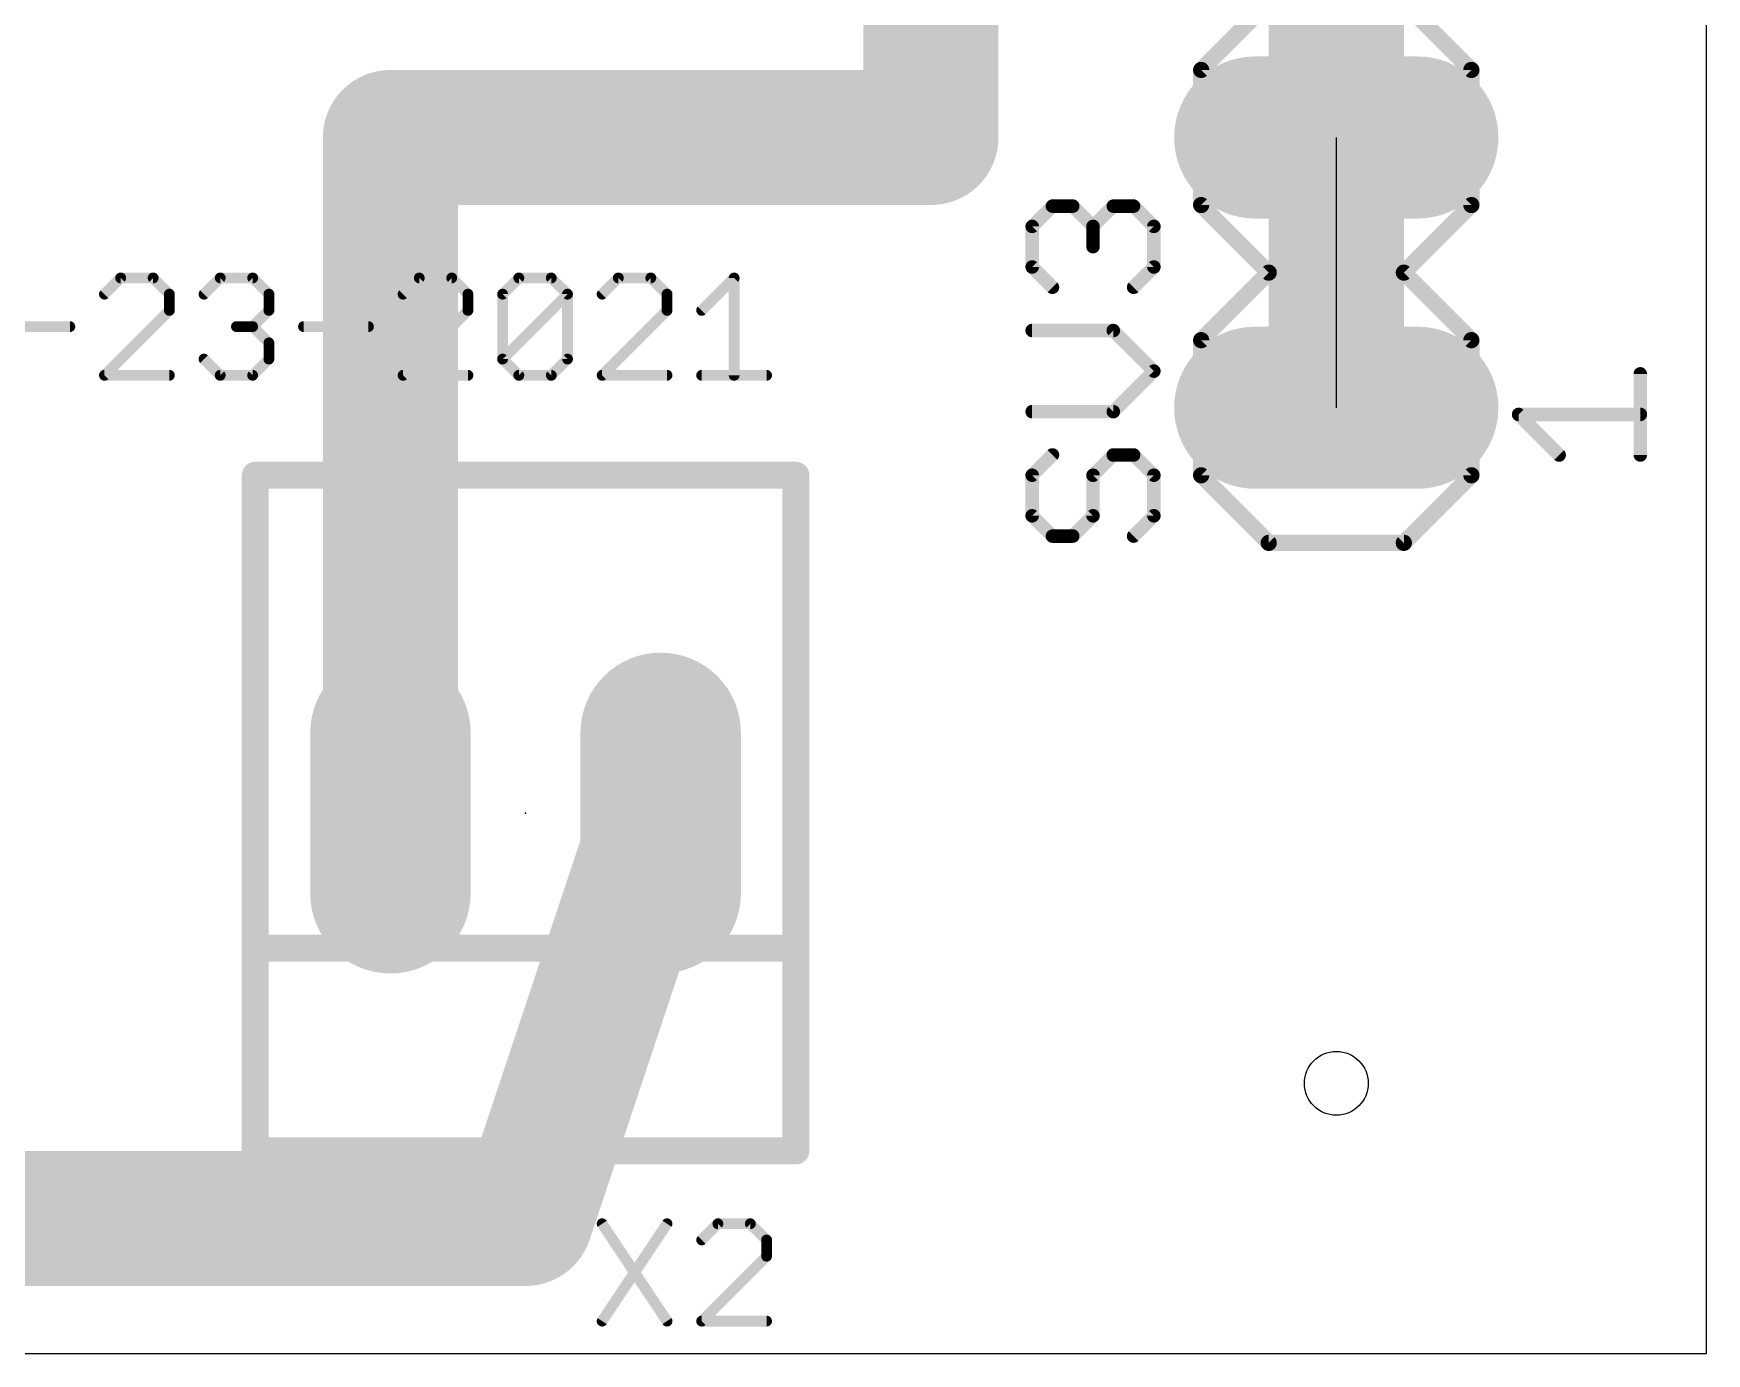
# Model space of a CAD drawing. Extents: x 14 to 39, y 7.1 to 47.
# Drawn here: x 23.31 to 39.04, y 7.62 to 20.03 of the extents above; entities that cross this region are included whole.
import ezdxf

# ---------------------------------------------------------------- set-up
doc = ezdxf.new("R2010")
doc.units = 0
for name, color, linetype in [('16', 175, 'CONTINUOUS'), ('17', 82, 'CONTINUOUS'), ('19', 53, 'CONTINUOUS'), ('20', 7, 'CONTINUOUS'), ('21', 253, 'CONTINUOUS'), ('23', 7, 'CONTINUOUS'), ('25', 253, 'CONTINUOUS'), ('27', 253, 'CONTINUOUS'), ('51', 253, 'CONTINUOUS')]:
    doc.layers.add(name, color=color, linetype=linetype)

# ---------------------------------------------------------------- blocks, each defined once
blk = doc.blocks.new('RECT')
blk.add_solid([(-0.5, -0.5), (0.5, -0.5), (-0.5, 0.5), (0.5, 0.5)])
blk = doc.blocks.new('LONGP100')
at = {"const_width": 1}
blk.add_lwpolyline([(-0.5, 0), (0.5, 0)], dxfattribs=at)
at = {"const_width": 0.5}
for points in [[(-0.5, 0.25, 1), (-0.5, -0.25)], [(0.5, -0.25, 1), (0.5, 0.25)]]:
    blk.add_lwpolyline(points, format="xyb", dxfattribs=at)

msp = doc.modelspace()

# ---------------------------------------------------------------- linework, layer by layer
at = {"layer": '16', "const_width": 1.27}
for points in [[(35.56, 16.51), (35.56, 34.29)], [(31.75, 19.05), (31.75, 21.59)], [(26.67, 12.7), (26.67, 19.05)], [(26.67, 19.05), (31.75, 19.05)], [(29.21, 12.7), (27.94, 8.89)], [(27.94, 8.89), (19.05, 8.89)]]:
    msp.add_lwpolyline(points, dxfattribs=at)
at = {"layer": '16', "const_width": 0.635}
for points in [[(26.9875, 19.05, 1), (26.3525, 19.05)], [(26.67, 19.3675, 1), (26.67, 18.7325)], [(31.75, 18.7325, 1), (31.75, 19.3675)], [(31.4325, 19.05, 1), (32.0675, 19.05)], [(35.2425, 16.51, 1), (35.8775, 16.51)], [(29.5112, 12.5996, 1), (28.9088, 12.8004)], [(26.3525, 12.7, 1), (26.9875, 12.7)], [(27.94, 8.5725, 1), (27.94, 9.2075)], [(27.6388, 8.9904, 1), (28.2412, 8.7896)]]:
    msp.add_lwpolyline(points, format="xyb", dxfattribs=at)
at = {"layer": '19'}
msp.add_line((35.56, 19.05), (35.56, 16.51), dxfattribs=at)
at = {"layer": '20'}
for p, q in [((39.04, 7.62), (39.04, 46.98)), ((13.97, 7.62), (39.04, 7.62))]:
    msp.add_line(p, q, dxfattribs=at)
msp.add_circle((35.56, 10.16), 0.3, dxfattribs=at)
at = {"layer": '21'}
for points, const_width in [([(34.29, 19.685), (34.925, 20.32)], 0.1524), ([(36.195, 20.32), (36.83, 19.685)], 0.1524), ([(34.29, 18.415), (34.29, 19.685)], 0.1524), ([(36.83, 19.685), (36.83, 18.415)], 0.1524), ([(34.925, 17.78), (34.29, 18.415)], 0.1524), ([(36.83, 18.415), (36.195, 17.78)], 0.1524), ([(34.29, 17.145), (34.925, 17.78)], 0.1524), ([(36.195, 17.78), (36.83, 17.145)], 0.1524), ([(34.29, 15.875), (34.29, 17.145)], 0.1524), ([(36.83, 17.145), (36.83, 15.875)], 0.1524), ([(38.4175, 16.0655), (38.4175, 16.8282)], 0.127), ([(37.6549, 16.0655), (37.2735, 16.4468)], 0.127), ([(37.2735, 16.4468), (38.4175, 16.4468)], 0.127), ([(25.4, 11.43), (25.4, 15.875)], 0.254), ([(25.4, 15.875), (30.48, 15.875)], 0.254), ([(30.48, 15.875), (30.48, 11.43)], 0.254), ([(34.29, 15.875), (34.925, 15.24)], 0.1524), ([(36.195, 15.24), (36.83, 15.875)], 0.1524), ([(34.925, 15.24), (36.195, 15.24)], 0.1524), ([(25.4, 9.525), (25.4, 11.43)], 0.254), ([(30.48, 11.43), (25.4, 11.43)], 0.254), ([(30.48, 11.43), (30.48, 9.525)], 0.254), ([(30.48, 9.525), (25.4, 9.525)], 0.254)]:
    msp.add_lwpolyline(points, dxfattribs=dict(at, const_width=const_width))
for points, const_width in [([(34.3281, 19.685, 1), (34.2519, 19.685)], 0.0762), ([(34.2631, 19.7119, 1), (34.3169, 19.6581)], 0.0762), ([(36.8681, 19.685, 1), (36.7919, 19.685)], 0.0762), ([(36.8031, 19.6581, 1), (36.8569, 19.7119)], 0.0762), ([(34.2519, 18.415, 1), (34.3281, 18.415)], 0.0762), ([(34.3169, 18.4419, 1), (34.2631, 18.3881)], 0.0762), ([(36.7919, 18.415, 1), (36.8681, 18.415)], 0.0762), ([(36.8569, 18.3881, 1), (36.8031, 18.4419)], 0.0762), ([(34.9519, 17.7531, 1), (34.8981, 17.8069)], 0.0762), ([(34.8981, 17.7531, 1), (34.9519, 17.8069)], 0.0762), ([(36.2219, 17.8069, 1), (36.1681, 17.7531)], 0.0762), ([(36.1681, 17.8069, 1), (36.2219, 17.7531)], 0.0762), ([(34.3281, 17.145, 1), (34.2519, 17.145)], 0.0762), ([(34.2631, 17.1719, 1), (34.3169, 17.1181)], 0.0762), ([(36.8681, 17.145, 1), (36.7919, 17.145)], 0.0762), ([(36.8031, 17.1181, 1), (36.8569, 17.1719)], 0.0762), ([(38.4493, 16.8282, 1), (38.3858, 16.8282)], 0.0635), ([(37.2735, 16.4786, 1), (37.2735, 16.4151)], 0.0635), ([(37.296, 16.4693, 1), (37.2511, 16.4244)], 0.0635), ([(38.4175, 16.4151, 1), (38.4175, 16.4786)], 0.0635), ([(37.6324, 16.043, 1), (37.6773, 16.088)], 0.0635), ([(38.3858, 16.0655, 1), (38.4493, 16.0655)], 0.0635), ([(25.4635, 15.875, 1), (25.3365, 15.875)], 0.127), ([(25.4, 15.9385, 1), (25.4, 15.8115)], 0.127), ([(30.5435, 15.875, 1), (30.4165, 15.875)], 0.127), ([(30.48, 15.8115, 1), (30.48, 15.9385)], 0.127), ([(34.2519, 15.875, 1), (34.3281, 15.875)], 0.0762), ([(34.3169, 15.9019, 1), (34.2631, 15.8481)], 0.0762), ([(36.7919, 15.875, 1), (36.8681, 15.875)], 0.0762), ([(36.8569, 15.8481, 1), (36.8031, 15.9019)], 0.0762), ([(34.925, 15.2781, 1), (34.925, 15.2019)], 0.0762), ([(34.8981, 15.2131, 1), (34.9519, 15.2669)], 0.0762), ([(36.1681, 15.2669, 1), (36.2219, 15.2131)], 0.0762), ([(36.195, 15.2019, 1), (36.195, 15.2781)], 0.0762), ([(25.4635, 11.43, 1), (25.3365, 11.43)], 0.127), ([(25.4, 11.4935, 1), (25.4, 11.3665)], 0.127), ([(25.3365, 11.43, 1), (25.4635, 11.43)], 0.127), ([(30.5435, 11.43, 1), (30.4165, 11.43)], 0.127), ([(30.4165, 11.43, 1), (30.5435, 11.43)], 0.127), ([(30.48, 11.3665, 1), (30.48, 11.4935)], 0.127), ([(25.4, 9.5885, 1), (25.4, 9.4615)], 0.127), ([(30.48, 9.4615, 1), (30.48, 9.5885)], 0.127), ([(25.3365, 9.525, 1), (25.4635, 9.525)], 0.127), ([(30.4165, 9.525, 1), (30.5435, 9.525)], 0.127)]:
    msp.add_lwpolyline(points, format="xyb", dxfattribs=dict(at, const_width=const_width))
at = {"layer": '23'}
msp.add_point((27.94, 12.7), dxfattribs=at)
at = {"layer": '25'}
for points, const_width in [([(32.7015, 18.2143), (32.8922, 18.4049)], 0.127), ([(32.8922, 18.4049), (33.0829, 18.4049)], 0.127), ([(33.0829, 18.4049), (33.2735, 18.2143)], 0.127), ([(33.2735, 18.2143), (33.4642, 18.4049)], 0.127), ([(33.4642, 18.4049), (33.6548, 18.4049)], 0.127), ([(33.6548, 18.4049), (33.8455, 18.2143)], 0.127), ([(32.7015, 17.833), (32.7015, 18.2143)], 0.127), ([(33.2735, 18.2143), (33.2735, 18.0236)], 0.127), ([(33.8455, 18.2143), (33.8455, 17.833)], 0.127), ([(32.8922, 17.6423), (32.7015, 17.833)], 0.127), ([(33.8455, 17.833), (33.6548, 17.6423)], 0.127), ([(33.4642, 17.2355), (32.7015, 17.2355)], 0.127), ([(33.8455, 16.8542), (33.4642, 17.2355)], 0.127), ([(33.4642, 16.4729), (33.8455, 16.8542)], 0.127), ([(32.7015, 16.4729), (33.4642, 16.4729)], 0.127), ([(32.8922, 16.0662), (32.7015, 15.8755)], 0.127), ([(33.2735, 15.8755), (33.4642, 16.0662)], 0.127), ([(33.4642, 16.0662), (33.6548, 16.0662)], 0.127), ([(33.6548, 16.0662), (33.8455, 15.8755)], 0.127), ([(32.7015, 15.8755), (32.7015, 15.4942)], 0.127), ([(33.2735, 15.4942), (33.2735, 15.8755)], 0.127), ([(33.8455, 15.8755), (33.8455, 15.4942)], 0.127), ([(32.7015, 15.4942), (32.8922, 15.3035)], 0.127), ([(33.0829, 15.3035), (33.2735, 15.4942)], 0.127), ([(33.8455, 15.4942), (33.6548, 15.3035)], 0.127), ([(32.8922, 15.3035), (33.0829, 15.3035)], 0.127), ([(28.6598, 8.84), (29.2699, 7.9248)], 0.1016), ([(29.2699, 8.84), (28.6598, 7.9248)], 0.1016), ([(29.7478, 8.84), (29.5953, 8.6875)], 0.1016), ([(30.0529, 8.84), (29.7478, 8.84)], 0.1016), ([(30.2054, 8.6875), (30.0529, 8.84)], 0.1016), ([(30.2054, 8.5349), (30.2054, 8.6875)], 0.1016), ([(29.5953, 7.9248), (30.2054, 8.5349)], 0.1016), ([(30.2054, 7.9248), (29.5953, 7.9248)], 0.1016)]:
    msp.add_lwpolyline(points, dxfattribs=dict(at, const_width=const_width))
for points, const_width in [([(32.8922, 18.4367, 1), (32.8922, 18.3732)], 0.0635), ([(32.9146, 18.3825, 1), (32.8697, 18.4274)], 0.0635), ([(33.1053, 18.4274, 1), (33.0604, 18.3825)], 0.0635), ([(33.0829, 18.3732, 1), (33.0829, 18.4367)], 0.0635), ([(33.4642, 18.4367, 1), (33.4642, 18.3732)], 0.0635), ([(33.4866, 18.3825, 1), (33.4417, 18.4274)], 0.0635), ([(33.6773, 18.4274, 1), (33.6324, 18.3825)], 0.0635), ([(33.6548, 18.3732, 1), (33.6548, 18.4367)], 0.0635), ([(32.7333, 18.2143, 1), (32.6698, 18.2143)], 0.0635), ([(32.6791, 18.2367, 1), (32.724, 18.1918)], 0.0635), ([(33.3053, 18.2143, 1), (33.2418, 18.2143)], 0.0635), ([(33.2511, 18.2367, 1), (33.296, 18.1918)], 0.0635), ([(33.2511, 18.1918, 1), (33.296, 18.2367)], 0.0635), ([(33.8773, 18.2143, 1), (33.8137, 18.2143)], 0.0635), ([(33.823, 18.1918, 1), (33.868, 18.2367)], 0.0635), ([(33.2418, 18.0236, 1), (33.3053, 18.0236)], 0.0635), ([(32.6698, 17.833, 1), (32.7333, 17.833)], 0.0635), ([(32.724, 17.8554, 1), (32.6791, 17.8105)], 0.0635), ([(33.8137, 17.833, 1), (33.8773, 17.833)], 0.0635), ([(33.868, 17.8105, 1), (33.823, 17.8554)], 0.0635), ([(32.8697, 17.6198, 1), (32.9146, 17.6647)], 0.0635), ([(33.6324, 17.6647, 1), (33.6773, 17.6198)], 0.0635), ([(32.7015, 17.2673, 1), (32.7015, 17.2038)], 0.0635), ([(33.4866, 17.258, 1), (33.4417, 17.2131)], 0.0635), ([(33.4642, 17.2038, 1), (33.4642, 17.2673)], 0.0635), ([(33.868, 16.8318, 1), (33.823, 16.8767)], 0.0635), ([(33.823, 16.8318, 1), (33.868, 16.8767)], 0.0635), ([(32.7015, 16.5046, 1), (32.7015, 16.4411)], 0.0635), ([(33.4417, 16.4953, 1), (33.4866, 16.4504)], 0.0635), ([(33.4642, 16.4411, 1), (33.4642, 16.5046)], 0.0635), ([(32.9146, 16.0437, 1), (32.8697, 16.0886)], 0.0635), ([(33.4642, 16.0979, 1), (33.4642, 16.0344)], 0.0635), ([(33.4866, 16.0437, 1), (33.4417, 16.0886)], 0.0635), ([(33.6773, 16.0886, 1), (33.6324, 16.0437)], 0.0635), ([(33.6548, 16.0344, 1), (33.6548, 16.0979)], 0.0635), ([(32.7333, 15.8755, 1), (32.6698, 15.8755)], 0.0635), ([(32.6791, 15.8979, 1), (32.724, 15.853)], 0.0635), ([(33.3053, 15.8755, 1), (33.2418, 15.8755)], 0.0635), ([(33.2511, 15.8979, 1), (33.296, 15.853)], 0.0635), ([(33.8773, 15.8755, 1), (33.8137, 15.8755)], 0.0635), ([(33.823, 15.853, 1), (33.868, 15.8979)], 0.0635), ([(32.6698, 15.4942, 1), (32.7333, 15.4942)], 0.0635), ([(32.724, 15.5166, 1), (32.6791, 15.4717)], 0.0635), ([(33.2418, 15.4942, 1), (33.3053, 15.4942)], 0.0635), ([(33.296, 15.4717, 1), (33.2511, 15.5166)], 0.0635), ([(33.8137, 15.4942, 1), (33.8773, 15.4942)], 0.0635), ([(33.868, 15.4717, 1), (33.823, 15.5166)], 0.0635), ([(32.8922, 15.3353, 1), (32.8922, 15.2718)], 0.0635), ([(32.8697, 15.281, 1), (32.9146, 15.326)], 0.0635), ([(33.0604, 15.326, 1), (33.1053, 15.281)], 0.0635), ([(33.0829, 15.2718, 1), (33.0829, 15.3353)], 0.0635), ([(33.6324, 15.326, 1), (33.6773, 15.281)], 0.0635), ([(28.6809, 8.8541, 1), (28.6386, 8.8259)], 0.0508), ([(29.291, 8.8259, 1), (29.2487, 8.8541)], 0.0508), ([(29.7478, 8.8654, 1), (29.7478, 8.8146)], 0.0508), ([(29.7658, 8.822, 1), (29.7298, 8.8579)], 0.0508), ([(30.0708, 8.8579, 1), (30.0349, 8.822)], 0.0508), ([(30.0529, 8.8146, 1), (30.0529, 8.8654)], 0.0508), ([(29.5773, 8.7054, 1), (29.6132, 8.6695)], 0.0508), ([(30.2308, 8.6875, 1), (30.18, 8.6875)], 0.0508), ([(30.1874, 8.6695, 1), (30.2234, 8.7054)], 0.0508), ([(30.18, 8.5349, 1), (30.2308, 8.5349)], 0.0508), ([(30.2234, 8.517, 1), (30.1874, 8.5529)], 0.0508), ([(28.6386, 7.9389, 1), (28.6809, 7.9107)], 0.0508), ([(29.2487, 7.9107, 1), (29.291, 7.9389)], 0.0508), ([(29.5773, 7.9428, 1), (29.6132, 7.9068)], 0.0508), ([(29.5953, 7.9502, 1), (29.5953, 7.8994)], 0.0508), ([(30.2054, 7.8994, 1), (30.2054, 7.9502)], 0.0508)]:
    msp.add_lwpolyline(points, format="xyb", dxfattribs=dict(at, const_width=const_width))
at = {"layer": '27', "const_width": 0.1016}
for points in [[(24.1347, 17.73), (23.9822, 17.5775)], [(24.4398, 17.73), (24.1347, 17.73)], [(24.5923, 17.5775), (24.4398, 17.73)], [(24.9177, 17.5775), (25.0702, 17.73)], [(25.0702, 17.73), (25.3753, 17.73)], [(25.3753, 17.73), (25.5278, 17.5775)], [(26.9412, 17.73), (26.7887, 17.5775)], [(27.2463, 17.73), (26.9412, 17.73)], [(27.3988, 17.5775), (27.2463, 17.73)], [(27.7242, 17.5775), (27.8768, 17.73)], [(27.8768, 17.73), (28.1818, 17.73)], [(28.1818, 17.73), (28.3344, 17.5775)], [(28.8123, 17.73), (28.6598, 17.5775)], [(29.1173, 17.73), (28.8123, 17.73)], [(29.2699, 17.5775), (29.1173, 17.73)], [(29.5953, 17.4249), (29.9003, 17.73)], [(29.9003, 17.73), (29.9003, 16.8148)], [(24.5923, 17.4249), (24.5923, 17.5775)], [(25.5278, 17.5775), (25.5278, 17.4249)], [(27.3988, 17.4249), (27.3988, 17.5775)], [(27.7242, 16.9673), (27.7242, 17.5775)], [(27.7242, 16.9673), (28.3344, 17.5775)], [(28.3344, 17.5775), (28.3344, 16.9673)], [(29.2699, 17.4249), (29.2699, 17.5775)], [(23.9822, 16.8148), (24.5923, 17.4249)], [(25.5278, 17.4249), (25.3753, 17.2724)], [(26.7887, 16.8148), (27.3988, 17.4249)], [(28.6598, 16.8148), (29.2699, 17.4249)], [(23.0466, 17.2724), (23.6568, 17.2724)], [(25.3753, 17.2724), (25.2227, 17.2724)], [(25.3753, 17.2724), (25.5278, 17.1199)], [(25.8532, 17.2724), (26.4633, 17.2724)], [(25.5278, 17.1199), (25.5278, 16.9673)], [(25.0702, 16.8148), (24.9177, 16.9673)], [(25.5278, 16.9673), (25.3753, 16.8148)], [(27.8768, 16.8148), (27.7242, 16.9673)], [(28.3344, 16.9673), (28.1818, 16.8148)], [(24.5923, 16.8148), (23.9822, 16.8148)], [(25.3753, 16.8148), (25.0702, 16.8148)], [(27.3988, 16.8148), (26.7887, 16.8148)], [(28.1818, 16.8148), (27.8768, 16.8148)], [(29.2699, 16.8148), (28.6598, 16.8148)], [(29.5953, 16.8148), (30.2054, 16.8148)]]:
    msp.add_lwpolyline(points, dxfattribs=at)
at = {"layer": '27', "const_width": 0.0508}
for points in [[(24.1347, 17.7554, 1), (24.1347, 17.7046)], [(24.1527, 17.712, 1), (24.1167, 17.7479)], [(24.4577, 17.7479, 1), (24.4218, 17.712)], [(24.4398, 17.7046, 1), (24.4398, 17.7554)], [(25.0702, 17.7554, 1), (25.0702, 17.7046)], [(25.0882, 17.712, 1), (25.0522, 17.7479)], [(25.3932, 17.7479, 1), (25.3573, 17.712)], [(25.3753, 17.7046, 1), (25.3753, 17.7554)], [(26.9412, 17.7554, 1), (26.9412, 17.7046)], [(26.9592, 17.712, 1), (26.9233, 17.7479)], [(27.2643, 17.7479, 1), (27.2283, 17.712)], [(27.2463, 17.7046, 1), (27.2463, 17.7554)], [(27.8768, 17.7554, 1), (27.8768, 17.7046)], [(27.8947, 17.712, 1), (27.8588, 17.7479)], [(28.1998, 17.7479, 1), (28.1639, 17.712)], [(28.1818, 17.7046, 1), (28.1818, 17.7554)], [(28.8123, 17.7554, 1), (28.8123, 17.7046)], [(28.8302, 17.712, 1), (28.7943, 17.7479)], [(29.1353, 17.7479, 1), (29.0994, 17.712)], [(29.1173, 17.7046, 1), (29.1173, 17.7554)], [(29.9257, 17.73, 1), (29.8749, 17.73)], [(29.9183, 17.712, 1), (29.8824, 17.7479)], [(23.9642, 17.5954, 1), (24.0001, 17.5595)], [(24.6177, 17.5775, 1), (24.5669, 17.5775)], [(24.5743, 17.5595, 1), (24.6102, 17.5954)], [(24.8997, 17.5954, 1), (24.9356, 17.5595)], [(25.5532, 17.5775, 1), (25.5024, 17.5775)], [(25.5098, 17.5595, 1), (25.5458, 17.5954)], [(26.7708, 17.5954, 1), (26.8067, 17.5595)], [(27.4242, 17.5775, 1), (27.3734, 17.5775)], [(27.3809, 17.5595, 1), (27.4168, 17.5954)], [(27.7496, 17.5775, 1), (27.6988, 17.5775)], [(27.7063, 17.5954, 1), (27.7422, 17.5595)], [(28.3598, 17.5775, 1), (28.309, 17.5775)], [(28.3523, 17.5595, 1), (28.3164, 17.5954)], [(28.3164, 17.5595, 1), (28.3523, 17.5954)], [(28.6418, 17.5954, 1), (28.6777, 17.5595)], [(29.2953, 17.5775, 1), (29.2445, 17.5775)], [(29.2519, 17.5595, 1), (29.2878, 17.5954)], [(24.6102, 17.407, 1), (24.5743, 17.4429)], [(25.5458, 17.407, 1), (25.5098, 17.4429)], [(27.4168, 17.407, 1), (27.3809, 17.4429)], [(29.2878, 17.407, 1), (29.2519, 17.4429)], [(29.5773, 17.4429, 1), (29.6132, 17.407)], [(23.6568, 17.247, 1), (23.6568, 17.2978)], [(24.5669, 17.4249, 1), (24.6177, 17.4249)], [(25.2227, 17.2978, 1), (25.2227, 17.247)], [(25.3932, 17.2904, 1), (25.3573, 17.2544)], [(25.3573, 17.2904, 1), (25.3932, 17.2544)], [(25.3753, 17.247, 1), (25.3753, 17.2978)], [(25.5024, 17.4249, 1), (25.5532, 17.4249)], [(25.8532, 17.2978, 1), (25.8532, 17.247)], [(26.4633, 17.247, 1), (26.4633, 17.2978)], [(27.3734, 17.4249, 1), (27.4242, 17.4249)], [(29.2445, 17.4249, 1), (29.2953, 17.4249)], [(25.5532, 17.1199, 1), (25.5024, 17.1199)], [(25.5098, 17.1019, 1), (25.5458, 17.1378)], [(24.9356, 16.9853, 1), (24.8997, 16.9494)], [(25.5024, 16.9673, 1), (25.5532, 16.9673)], [(25.5458, 16.9494, 1), (25.5098, 16.9853)], [(27.6988, 16.9673, 1), (27.7496, 16.9673)], [(27.7422, 16.9853, 1), (27.7063, 16.9494)], [(27.7063, 16.9853, 1), (27.7422, 16.9494)], [(28.309, 16.9673, 1), (28.3598, 16.9673)], [(28.3523, 16.9494, 1), (28.3164, 16.9853)], [(23.9642, 16.8328, 1), (24.0001, 16.7968)], [(23.9822, 16.8402, 1), (23.9822, 16.7894)], [(24.5923, 16.7894, 1), (24.5923, 16.8402)], [(25.0702, 16.8402, 1), (25.0702, 16.7894)], [(25.0522, 16.7968, 1), (25.0882, 16.8328)], [(25.3573, 16.8328, 1), (25.3932, 16.7968)], [(25.3753, 16.7894, 1), (25.3753, 16.8402)], [(26.7887, 16.8402, 1), (26.7887, 16.7894)], [(26.7708, 16.8328, 1), (26.8067, 16.7968)], [(27.3988, 16.7894, 1), (27.3988, 16.8402)], [(27.8768, 16.8402, 1), (27.8768, 16.7894)], [(27.8588, 16.7968, 1), (27.8947, 16.8328)], [(28.1639, 16.8328, 1), (28.1998, 16.7968)], [(28.1818, 16.7894, 1), (28.1818, 16.8402)], [(28.6418, 16.8328, 1), (28.6777, 16.7968)], [(28.6598, 16.8402, 1), (28.6598, 16.7894)], [(29.2699, 16.7894, 1), (29.2699, 16.8402)], [(29.5953, 16.8402, 1), (29.5953, 16.7894)], [(29.8749, 16.8148, 1), (29.9257, 16.8148)], [(30.2054, 16.7894, 1), (30.2054, 16.8402)]]:
    msp.add_lwpolyline(points, format="xyb", dxfattribs=at)

# ---------------------------------------------------------------- block references
at = {"layer": '17'}
for p, xscale, yscale, rotation in [((35.56, 19.05), 1.524, 1.524, 180), ((35.56, 19.05), 1.524, 1.524, 180), ((35.56, 16.51), 1.524, 1.524, 180), ((35.56, 16.51), 1.524, 1.524, 180), ((26.67, 12.7), 1.508, 1.508, 270), ((26.67, 12.7), 1.508, 1.508, 270), ((29.21, 12.7), 1.508, 1.508, 270), ((29.21, 12.7), 1.508, 1.508, 270)]:
    msp.add_blockref('LONGP100', p, dxfattribs=dict(at, xscale=xscale, yscale=yscale, rotation=rotation))
at = {"layer": '51', "xscale": 0.508, "yscale": 0.508, "rotation": 90}
for p in [(35.56, 19.05), (35.56, 16.51)]:
    msp.add_blockref('RECT', p, dxfattribs=at)

doc.saveas('drawing.dxf')
